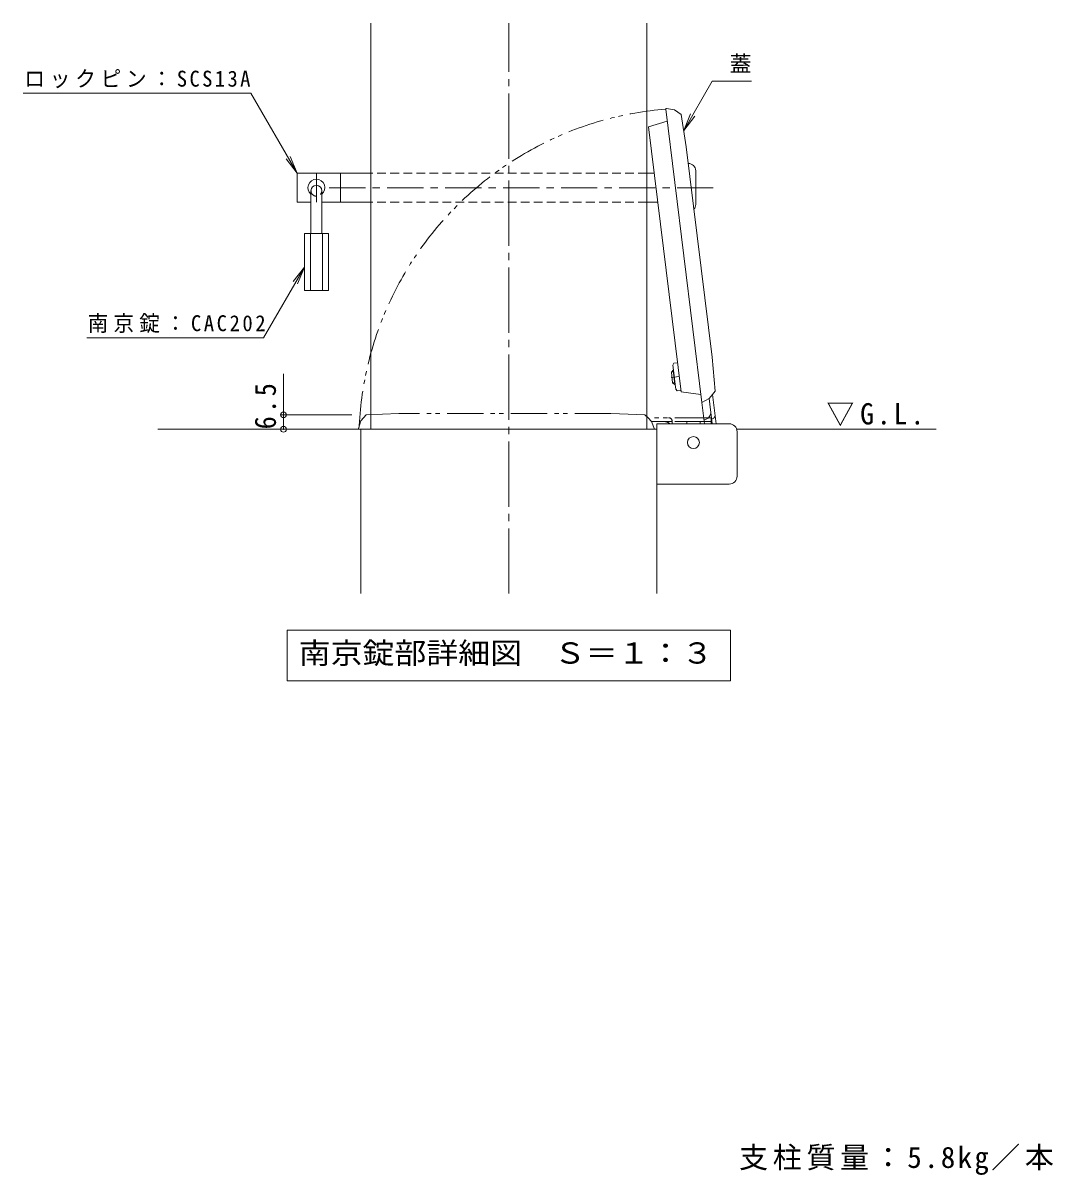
# Model space of a CAD drawing. Units: millimetres on the paper, enlarged 10 times, with parts at other scales. Extents: x -1642 to 1825, y -1369 to 878.
# Drawn here: x 404 to 1825, y -1117 to 472 of the extents above; entities that cross this region are included whole.
import ezdxf
from ezdxf.enums import TextEntityAlignment as Align

# ---------------------------------------------------------------- set-up
doc = ezdxf.new("R2010")
doc.units = ezdxf.units.MM
doc.header["$LTSCALE"] = 10
doc.header["$PDMODE"] = 32
doc.header["$PDSIZE"] = 8
for name, pattern in [('CHAIN1', [8, 5, -1, 1, -1]), ('CHAIN2', [12, 9, -1, 1, -1]), ('DASHED1', [1.8, 1.2, -0.6]), ('DOUBLE_CHAIN1', [8.8, 5, -1, 0.6, -0.6, 0.6, -1]), ('DOUBLE_CHAIN2', [12.8, 9, -1, 0.6, -0.6, 0.6, -1])]:
    doc.linetypes.add(name, pattern=pattern)
for name, color, linetype, lineweight in [('C-5', 7, 'Continuous', 9), ('D-0', 4, 'Continuous', 9), ('D-1', 6, 'Continuous', 9), ('D-2', 3, 'Continuous', 9), ('D-3', 4, 'Continuous', 9), ('D-4', 7, 'Continuous', 9), ('D-5', 7, 'Continuous', 9), ('D-6', 2, 'Continuous', 9), ('D-9', 7, 'DOUBLE_CHAIN1', 9), ('D-B', 2, 'Continuous', 9), ('D-E', 4, 'Continuous', 9)]:
    doc.layers.add(name, color=color, linetype=linetype, lineweight=lineweight)
doc.styles.add('ＭＳ ゴシック', font='')
doc.styles.get('ＭＳ ゴシック').set_extended_font_data('MS Gothic')

msp = doc.modelspace()

# ---------------------------------------------------------------- linework, layer by layer
at = {"layer": 'D-0', "color": 7, "linetype": 'CHAIN2'}
msp.add_line((1074.36, -314.94), (1074.36, 472.27), dxfattribs=at)
at = {"layer": 'D-0'}
for p, q in [((1340.7, -51.16), (1291, 353.63)), ((1302.87, 352.71), (1291.82, 354.35)), ((1312.07, 346.11), (1302.87, 352.71)), ((1267.15, 329.01), (1293.03, 337.06)), ((1312.07, 346.11), (1319.21, 301.65)), ((1267.15, 329.01), (1312.03, -36.47)), ((1354.86, 11.29), (1319.21, 301.65)), ((1358.93, -35.5), (1354.86, 11.29)), ((1340.7, -51.16), (1350.76, -45.55)), ((1350.76, -45.55), (1355.48, -40.27)), ((1355.48, -40.27), (1358.93, -35.5))]:
    msp.add_line(p, q, dxfattribs=at)
at = {"layer": 'D-0', "linetype": 'DOUBLE_CHAIN1'}
for p, q in [((877.7, -68.19), (922.69, -66.53)), ((1215.24, -66.53), (922.69, -66.53)), ((1275.5, -88.19), (867.67, -88.19))]:
    msp.add_line(p, q, dxfattribs=at)
at = {"layer": 'D-0'}
msp.add_lwpolyline([(1339.34, -40.11), (1322.29, -37.99), (1312.03, -36.47)], dxfattribs=at)
at = {"layer": 'D-0', "linetype": 'DOUBLE_CHAIN1'}
for points in [[(877.7, -68.19), (870.03, -76.53), (867.05, -87.29)], [(1275.5, -88.19), (1271.15, -77.53), (1266.49, -72.19), (1262.18, -68.19), (1251.14, -67.8), (1215.24, -66.53)]]:
    msp.add_lwpolyline(points, dxfattribs=at)
for centre, radius, start, end in [((1329.03, -106.53), 461.72, 94.7244, 177.7244), ((867.67, -87.53), 0.667, 158.79398, 270)]:
    msp.add_arc(centre, radius, start, end, dxfattribs=at)
at = {"layer": 'D-0'}
msp.add_arc((1291.66, 353.71), 0.667, 75.79398, 187, dxfattribs=at)
at = {"layer": 'D-1'}
for p, q in [((870.03, -314.94), (870.03, -88.19)), ((1278.62, -88.19), (870.1, -88.19)), ((1278.7, -80.53), (1378.36, -80.53)), ((1278.7, -314.94), (1278.7, -88.19)), ((1389.36, -91.53), (1389.36, -152.86)), ((1378.36, -163.86), (1278.7, -163.86))]:
    msp.add_line(p, q, dxfattribs=at)
msp.add_lwpolyline([(1278.62, -88.19), (1278.7, -88.19), (1278.7, -80.53)], dxfattribs=at)
for centre, start, end in [((1378.36, -91.53), 0, 90), ((1378.36, -152.86), 270, 0)]:
    msp.add_arc(centre, 11, start, end, dxfattribs=at)
at = {"layer": 'D-2'}
for p, q in [((883.86, -88.19), (883.86, 472.27)), ((1264.86, 472.27), (1264.86, -88.19))]:
    msp.add_line(p, q, dxfattribs=at)
at = {"layer": 'D-3'}
for p, q in [((782.23, 265.14), (782.23, 225.14)), ((782.23, 265.14), (883.86, 265.14)), ((842.23, 265.14), (842.23, 225.14)), ((1275, 265.14), (1264.86, 265.14)), ((1332.23, 268.47), (1332.23, 221.81)), ((801.4, 225.14), (782.23, 225.14)), ((883.86, 225.14), (816.4, 225.14)), ((1279.91, 225.14), (1264.86, 225.14))]:
    msp.add_line(p, q, dxfattribs=at)
at = {"layer": 'D-3', "linetype": 'CHAIN1'}
for p, q in [((808.9, 265.14), (808.9, 225.14)), ((826.49, 245.14), (1360.57, 245.14))]:
    msp.add_line(p, q, dxfattribs=at)
at = {"layer": 'D-3', "linetype": 'DASHED1'}
for p, q in [((1264.86, 265.14), (883.86, 265.14)), ((1264.86, 225.14), (883.86, 225.14))]:
    msp.add_line(p, q, dxfattribs=at)
at = {"layer": 'D-3', "color": 6}
for p, q in [((801.4, 240.97), (801.4, 181.81)), ((816.4, 240.97), (816.4, 181.81)), ((792.23, 181.81), (825.56, 181.81)), ((792.23, 181.81), (792.23, 103.47)), ((800.56, 181.81), (800.56, 103.47)), ((817.23, 181.81), (817.23, 103.47)), ((825.56, 181.81), (825.56, 103.47)), ((792.23, 103.47), (825.56, 103.47))]:
    msp.add_line(p, q, dxfattribs=at)
at = {"layer": 'D-3'}
for centre, radius, start, end in [((1322.23, 268.47), 10, 0, 90.99598), ((808.9, 245.14), 11.67, 310.00421, 229.99579), ((1322.23, 221.81), 10, 319.32443, 0)]:
    msp.add_arc(centre, radius, start, end, dxfattribs=at)
at = {"layer": 'D-3', "color": 6}
msp.add_arc((808.9, 240.97), 7.5, 0, 180, dxfattribs=at)
at = {"layer": 'D-3', "color": 6, "linetype": 'DASHED1'}
msp.add_arc((808.9, 240.97), 7.5, 180, 0, dxfattribs=at)
at = {"layer": 'D-4'}
for p, q in [((763.45, -11.82), (763.45, -88.19)), ((760.45, -68.19), (857.7, -68.19)), ((760.45, -88.19), (850.1, -88.19))]:
    msp.add_line(p, q, dxfattribs=at)
for p in [(763.45, -68.19), (763.45, -88.19)]:
    msp.add_point(p, dxfattribs=at)
at = {"layer": 'D-5'}
for p, q in [((1315.64, 323.88), (1354.94, 391.95)), ((1354.94, 391.95), (1409.14, 391.95)), ((1315.64, 323.88), (1325.21, 346.98)), ((1315.64, 323.88), (1330.86, 343.72)), ((782.23, 265.14), (772.66, 288.24)), ((782.23, 265.14), (767.01, 284.97)), ((792.23, 135.62), (777.01, 115.78)), ((792.23, 135.62), (782.66, 112.52)), ((768.56, -365.29), (768.56, -435.29)), ((768.56, -365.29), (1380.16, -365.29)), ((1380.16, -365.29), (1380.16, -435.29)), ((768.56, -435.29), (1380.16, -435.29))]:
    msp.add_line(p, q, dxfattribs=at)
for points in [[(782.23, 265.14), (718.46, 375.6), (404.08, 375.6)], [(792.23, 135.62), (735.75, 37.9), (492.15, 37.9)]]:
    msp.add_lwpolyline(points, dxfattribs=at)
at = {"layer": 'D-6', "linetype": 'CHAIN1'}
msp.add_line((1298.44, -16.92), (1309.46, -15.57), dxfattribs=at)
at = {"layer": 'D-6'}
for p, q in [((1300.97, -6.54), (1298.64, -9.51)), ((1298.64, -9.51), (1301.95, -9.1)), ((1300.43, -24.06), (1298.64, -9.51)), ((1300.97, -6.54), (1301.63, -6.45)), ((1303.4, -26.39), (1300.97, -6.54)), ((1301.63, -6.45), (1304.07, -26.31)), ((1300.43, -24.06), (1303.74, -23.66)), ((1303.4, -26.39), (1300.43, -24.06)), ((1303.4, -26.39), (1304.07, -26.31)), ((1355.05, -80.53), (1350.76, -45.55)), ((1360.43, -80.53), (1355.48, -40.27))]:
    msp.add_line(p, q, dxfattribs=at)
at = {"layer": 'D-6', "linetype": 'DOUBLE_CHAIN1'}
for p, q in [((1353.42, -72.19), (1266.49, -72.19)), ((1299.7, -77.53), (1271.15, -77.53)), ((1299.75, -80.53), (1299.75, -77.19)), ((1353.42, -80.53), (1353.42, -72.19))]:
    msp.add_line(p, q, dxfattribs=at)
at = {"layer": 'D-6', "color": 6}
for p, q in [((875.8, -88.19), (589.99, -88.19)), ((1388.84, -88.19), (1664.24, -88.19))]:
    msp.add_line(p, q, dxfattribs=at)
at = {"layer": 'D-6', "color": 6, "linetype": 'DOUBLE_CHAIN2'}
msp.add_line((1264.86, -88.19), (1278.7, -88.19), dxfattribs=at)
at = {"layer": 'D-6', "linetype": 'DOUBLE_CHAIN1'}
msp.add_arc((1294.75, -77.19), 5, 0, 90, dxfattribs=at)
at = {"layer": 'D-6'}
msp.add_arc((1353.97, -68.93), 5, 273.17745, 7, dxfattribs=at)
at = {"layer": 'D-9', "linetype": 'Continuous'}
msp.add_line((1340.7, -51.16), (1344.31, -80.53), dxfattribs=at)
at = {"layer": 'D-9'}
for p, q in [((1353.42, -77.53), (1299.75, -77.53)), ((1319.86, -80.53), (1319.86, -77.53)), ((1338.2, -80.53), (1338.2, -77.53)), ((1353.36, -80.53), (1353.36, -77.53))]:
    msp.add_line(p, q, dxfattribs=at)
at = {"layer": 'D-9', "linetype": 'Continuous'}
msp.add_arc((1342.35, -64.59), 10.67, 277, 7, dxfattribs=at)
at = {"layer": 'D-9'}
msp.add_arc((1289.03, -88.19), 10.67, 45.95154, 90, dxfattribs=at)
at = {"layer": 'D-B'}
for p, q in [((1300.82, 0.16), (1301.94, 2.82)), ((1300.82, 0.16), (1301.63, -6.45)), ((1307.13, 3.46), (1301.94, 2.82)), ((1311.8, -34.59), (1306.62, -35.23))]:
    msp.add_line(p, q, dxfattribs=at)
msp.add_lwpolyline([(1304.07, -26.31), (1304.88, -32.92), (1306.62, -35.23)], dxfattribs=at)
at = {"layer": 'D-E'}
msp.add_circle((1329.03, -106.53), 8.33, dxfattribs=at)

# ---------------------------------------------------------------- texts
at = {"layer": 'C-5', "color": 2, "insert": (1392.14, -1116.9), "char_height": 29.33, "attachment_point": 7, "style": 'ＭＳ ゴシック'}
msp.add_mtext('\\T1.16;支柱質量：5.8kg／本', dxfattribs=at)
at = {"layer": 'D-4', "color": 2, "insert": (753.45, -88.19), "char_height": 29.33, "attachment_point": 7, "rotation": 90, "style": 'ＭＳ ゴシック'}
msp.add_mtext('\\T1.27;\\W0.9;6.5', dxfattribs=at)
at = {"layer": 'D-5', "style": 'ＭＳ ゴシック'}
msp.add_text('蓋', height=21.99, dxfattribs=at).set_placement((1379.14, 398.62), align=Align.BOTTOM_LEFT)
at = {"layer": 'D-5', "color": 2, "style": 'ＭＳ ゴシック', "width": 1.1}
msp.add_text('南京錠部詳細図\u3000Ｓ＝１：３', height=29.33, dxfattribs=at).set_placement((784.52, -420.29), align=Align.BOTTOM_LEFT)
at = {"layer": 'D-5', "char_height": 21.99, "attachment_point": 7, "style": 'ＭＳ ゴシック'}
for s, insert in [('\\T1.23;\\W0.95;ロックピン：SCS13A', (405.96, 382.27)), ('\\T1.25;\\W0.95;南京錠：CAC202', (493.25, 44.57))]:
    msp.add_mtext(s, dxfattribs=dict(at, insert=insert))
at = {"layer": 'D-5', "color": 2, "insert": (1512.78, -84.11), "char_height": 29.33, "attachment_point": 7, "style": 'ＭＳ ゴシック'}
msp.add_mtext('\\T1.22;\\W0.95;▽G.L.', dxfattribs=at)

doc.saveas('drawing.dxf')
